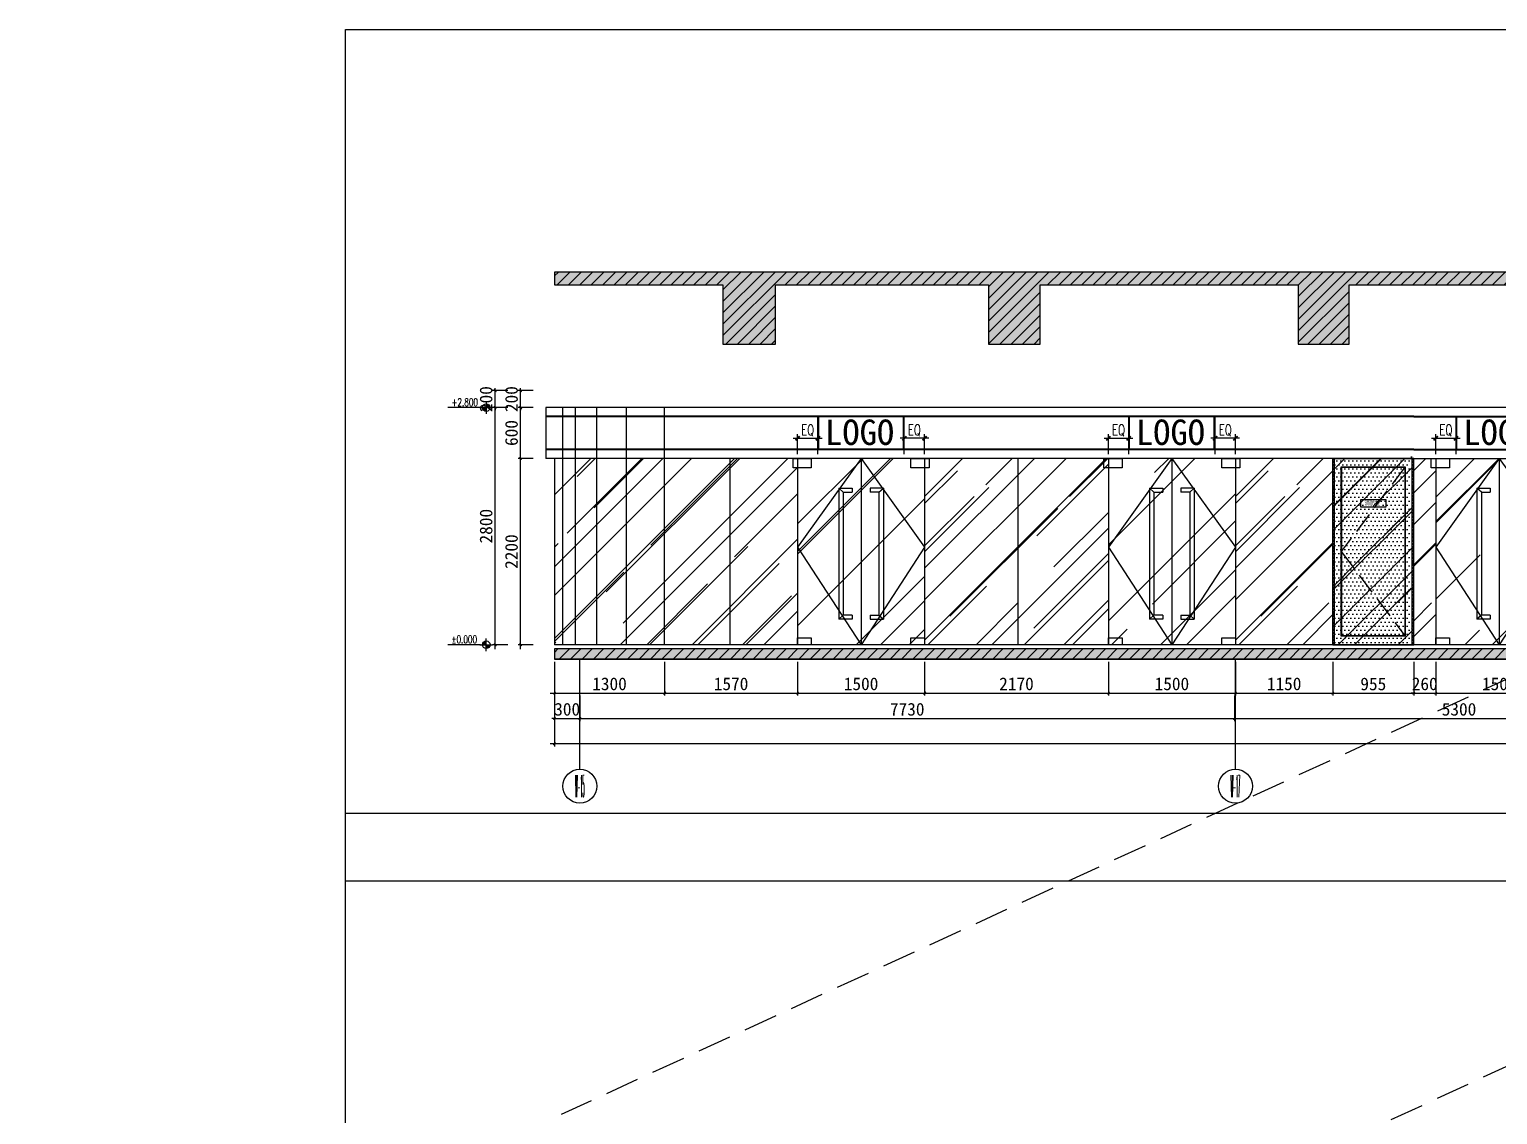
# Model space of a CAD drawing. Header units: millimetres. Extents: x 110215 to 630040, y -488650 to 141897.
# Drawn here: x 188285 to 205620, y 129086 to 141897 of the extents above; entities that cross this region are included whole.
import ezdxf
from ezdxf.enums import TextEntityAlignment as Align
from ezdxf.xclip import XClip

# ---------------------------------------------------------------- set-up
doc = ezdxf.new("R2010")
doc.units = ezdxf.units.MM
doc.header["$LTSCALE"] = 1000
doc.header["$XCLIPFRAME"] = 0
doc.linetypes.add('_DASH', pattern=[0.6, 0.4, -0.2])
doc.linetypes.add('DASH', pattern=[0.35, 0.25, -0.1])
doc.layers.get('Defpoints').update_dxf_attribs({"color": 2})
for name, color, linetype in [('0-118标注', 2, 'Continuous'), ('0-140a立面通高转折线', 2, 'Continuous'), ('0-140b立面看线', 3, 'Continuous'), ('0-140c立面材料填充', 250, 'Continuous'), ('0-140d立面材料分隔', 146, 'Continuous'), ('0-140立面图剖切线', 4, 'Continuous'), ('1', 4, 'Continuous'), ('7', 7, 'Continuous'), ('D-地面', 8, 'Continuous'), ('E立-ELEV1', 6, 'Continuous')]:
    doc.layers.add(name, color=color, linetype=linetype)
doc.styles.add('_TCH_AXIS', font='COMPLEX', dxfattribs={"bigfont": 'GBCBIG'})
doc.styles.add('COMPLEX', font='COMPLEX')
doc.styles.add('DIM_FONT', font='SIMPLEX', dxfattribs={"width": 0.7, "bigfont": 'GBCBIG'})
doc.styles.add('LOGO', font='arial.ttf', dxfattribs={"width": 0.9})
doc.styles.add('TXT', font='txt.shx', dxfattribs={"width": 0.7})
doc.styles.add('繁黑体', font='simhei.ttf')
doc.styles.add('黑体', font='simhei.ttf')
doc.dimstyles.new('50', dxfattribs={"dimscale": 50, "dimtxt": 3, "dimasz": 0.6, "dimexe": 0.6, "dimexo": 0.6, "dimtad": 1, "dimdec": 0, "dimdsep": 46, "dimtxsty": '黑体', "dimblk1": 'ARCHTICK', "dimblk2": 'ARCHTICK', "dimsah": 1, "dimcen": 0, "dimdle": 1, "dimclrd": 251, "dimclre": 251, "dimclrt": 2, "dimadec": 0, "dimazin": 0, "dimtfac": 1, "dimtdec": 0, "dimtix": 1, "dimtmove": 2, "dimatfit": 3, "dimldrblk": 'DOT', "dimfxl": 0, "dimtolj": 1, "dimtzin": 0, "dimarcsym": 0})
doc.dimstyles.new('副本 1-50', dxfattribs={"dimscale": 50, "dimtxt": 2.5, "dimasz": 1, "dimexe": 1, "dimexo": 1, "dimgap": 0.6, "dimtad": 1, "dimdec": 0, "dimrnd": 5, "dimzin": 0, "dimdsep": 46, "dimtxsty": 'TXT', "dimblk": 'ARCHTICK', "dimcen": 4, "dimdle": 1, "dimclrd": 3, "dimclre": 3, "dimclrt": 3, "dimadec": 0, "dimazin": 0, "dimtfac": 1, "dimtdec": 0, "dimtix": 1, "dimtmove": 2, "dimatfit": 3, "dimldrblk": 'ARCHTICK', "dimfxl": 0, "dimtolj": 1, "dimtzin": 0, "dimarcsym": 0})

# ---------------------------------------------------------------- blocks, each defined once
blk = doc.blocks.new('_ArchTick')
at = {"color": 0, "linetype": 'ByBlock', "const_width": 0.4}
blk.add_lwpolyline([(-0.5, -0.5), (0.5, 0.5)], dxfattribs=at)
blk = doc.blocks.new('*D1319')
at = {"color": 251, "lineweight": -2, "transparency": 16777216}
for p, q in [((183204, 97618), (148804, 97618)), ((148854, 97768), (148854, 97588)), ((183154, 97768), (183154, 97588))]:
    blk.add_line(p, q, dxfattribs=at)
at = {"layer": 'Defpoints', "color": 0, "transparency": 16777216}
for p in [(148854, 97918), (183154, 97918), (148854, 97618)]:
    blk.add_point(p, dxfattribs=at)
at = {"color": 251, "lineweight": -2, "transparency": 16777216, "xscale": 30, "yscale": 30, "zscale": 30, "rotation": 180}
blk.add_blockref('_ArchTick', (148854, 97618), dxfattribs=at)
at = {"color": 251, "lineweight": -2, "transparency": 16777216, "xscale": 30, "yscale": 30, "zscale": 30}
blk.add_blockref('_ArchTick', (183154, 97618), dxfattribs=at)
at = {"color": 2, "transparency": 16777216, "insert": (166004, 97725), "char_height": 150, "attachment_point": 5, "style": '黑体'}
blk.add_mtext('\\A1;34300', dxfattribs=at)
blk = doc.blocks.new('_DOT')
at = {"color": 0, "linetype": 'ByBlock'}
blk.add_line((-0.5, 0), (-1, 0), dxfattribs=at)
at = {"color": 0, "linetype": 'ByBlock', "const_width": 0.5}
blk.add_lwpolyline([(-0.25, 0, 1), (0.25, 0, 1)], format="xyb", close=True, dxfattribs=at)
blk = doc.blocks.new('*D130')
at = {"color": 3, "lineweight": -2, "transparency": 16777216}
for p, q in [((2433621, 314332), (2433281, 314332)), ((2433331, 314145), (2433331, 314382)), ((2433571, 314145), (2433571, 314382))]:
    blk.add_line(p, q, dxfattribs=at)
at = {"layer": 'Defpoints', "color": 0, "transparency": 16777216}
for p in [(2433331, 314332), (2433331, 314095), (2433571, 314095)]:
    blk.add_point(p, dxfattribs=at)
at = {"color": 3, "lineweight": -2, "transparency": 16777216, "xscale": 50, "yscale": 50, "zscale": 50, "rotation": 180}
blk.add_blockref('_ArchTick', (2433331, 314332), dxfattribs=at)
at = {"color": 3, "lineweight": -2, "transparency": 16777216, "xscale": 50, "yscale": 50, "zscale": 50}
blk.add_blockref('_ArchTick', (2433571, 314332), dxfattribs=at)
at = {"color": 3, "transparency": 16777216, "insert": (2433451, 314425), "char_height": 125, "attachment_point": 5, "style": 'TXT'}
blk.add_mtext('\\A1;EQ', dxfattribs=at)
blk = doc.blocks.new('*D131')
at = {"color": 3, "lineweight": -2, "transparency": 16777216}
for p, q in [((2432021, 314332), (2432361, 314332)), ((2432071, 314145), (2432071, 314382)), ((2432311, 314145), (2432311, 314382))]:
    blk.add_line(p, q, dxfattribs=at)
at = {"layer": 'Defpoints', "color": 0, "transparency": 16777216}
for p in [(2432311, 314332), (2432071, 314095), (2432311, 314095)]:
    blk.add_point(p, dxfattribs=at)
at = {"color": 3, "lineweight": -2, "transparency": 16777216, "xscale": 50, "yscale": 50, "zscale": 50, "rotation": 180}
blk.add_blockref('_ArchTick', (2432071, 314332), dxfattribs=at)
at = {"color": 3, "lineweight": -2, "transparency": 16777216, "xscale": 50, "yscale": 50, "zscale": 50}
blk.add_blockref('_ArchTick', (2432311, 314332), dxfattribs=at)
at = {"color": 3, "transparency": 16777216, "insert": (2432191, 314425), "char_height": 125, "attachment_point": 5, "style": 'TXT'}
blk.add_mtext('\\A1;EQ', dxfattribs=at)
blk = doc.blocks.new('cfsfsdfs')
h = blk.add_hatch()
h.set_pattern_fill('玻璃', color=8, scale=500, angle=45)
h.set_pattern_definition([(45, (200271.63, 101466.2), (424.26, 1131.37), [7500, -1000, 2500, -500]), (45, (200565.1, 102113.2), (-823.78, 116.67), [1500, -165, 3000, -375]), (45, (200147.9, 101943.5), (1601.597, 2075.36), [4000, -700, 2000, -500])])
h.paths.add_polyline_path([(201279, 101906), (201279, 104106), (200364, 104106), (200364, 101906)])
at = {"layer": 'D-地面'}
h = blk.add_hatch(dxfattribs=at)
h.set_pattern_fill('DOTS', color=8, scale=30, style=0)
h.set_pattern_definition([(0, (200291.63, 101466.21), (23.8125, 47.625), [0, -47.625])])
h.paths.add_polyline_path([(200372, 101906), (201272, 101906), (201272, 104166), (200372, 104166)])
h.paths.add_polyline_path([(200377, 101906), (201267, 101906), (201267, 104166), (200377, 104166)])
h.paths.add_polyline_path([(201279, 101906), (201279, 104106), (200364, 104106), (200364, 101906)])
at = {"layer": 'E立-ELEV1'}
h = blk.add_hatch(dxfattribs=at)
h.set_pattern_fill('ANSI32', color=8, scale=3, style=0)
h.set_pattern_definition([(45, (211197.205, 104063.435), (-20.205576, 20.205576), []), (45, (211210.675, 104063.435), (-20.205576, 20.205576), [])])
h.paths.add_polyline_path([(200344, 101906), (200364, 101906), (200364, 104106), (200344, 104106)])
h = blk.add_hatch(dxfattribs=at)
h.set_pattern_fill('ANSI32', color=8, scale=3, style=0)
h.set_pattern_definition([(45, (212132.205, 104063.435), (-20.205576, 20.205576), []), (45, (212145.675, 104063.435), (-20.205576, 20.205576), [])])
h.paths.add_polyline_path([(201279, 101906), (201299, 101906), (201299, 104106), (201279, 104106)])
at = {"color": 1}
for p, q in [((200344, 101906), (200344, 104106)), ((200344, 101906), (200344, 104106)), ((200344, 104106), (201299, 104106)), ((200364, 101906), (200364, 104106)), ((201279, 101906), (201279, 104106)), ((201299, 101906), (201299, 104106)), ((200344, 101906), (201299, 101906))]:
    blk.add_line(p, q, dxfattribs=at)
at = {"color": 8, "linetype": 'DASH'}
blk.add_lwpolyline([(201194, 104001), (200444, 103006), (201199, 102006)], dxfattribs=at)
at = {"layer": '7', "color": 3}
blk.add_lwpolyline([(200673, 103531), (200673, 103621), (200971, 103621), (200971, 103531)], close=True, dxfattribs=at)
at = {"layer": 'E立-ELEV1', "color": 8}
blk.add_line((200444, 104006), (201199, 104006), dxfattribs=at)
at = {"layer": 'E立-ELEV1', "color": 4}
blk.add_lwpolyline([(201199, 104006), (201199, 102006), (200444, 102006), (200444, 104006)], dxfattribs=at)
at = {"layer": 'E立-ELEV1', "color": 3}
blk.add_lwpolyline([(201194, 104001), (201194, 102011), (200449, 102011), (200449, 104001), (201194, 104001)], close=True, dxfattribs=at)
at = {"layer": '1', "color": 3, "style": 'LOGO', "width": 0.9}
blk.add_text('消防栓', height=48, dxfattribs=at).set_placement((200902, 103554, 274), align=Align.RIGHT)
blk = doc.blocks.new('*D644')
at = {"color": 251, "lineweight": -2, "transparency": 16777216}
for p, q in [((191154, 104840), (191154, 104440)), ((192454, 104840), (192454, 104440)), ((191104, 104470), (192504, 104470))]:
    blk.add_line(p, q, dxfattribs=at)
at = {"layer": 'Defpoints', "color": 0, "transparency": 16777216}
for p in [(191154, 104870), (192454, 104870), (192454, 104470)]:
    blk.add_point(p, dxfattribs=at)
at = {"color": 251, "lineweight": -2, "transparency": 16777216, "xscale": 30, "yscale": 30, "zscale": 30, "rotation": 180}
blk.add_blockref('_ArchTick', (191154, 104470), dxfattribs=at)
at = {"color": 251, "lineweight": -2, "transparency": 16777216, "xscale": 30, "yscale": 30, "zscale": 30}
blk.add_blockref('_ArchTick', (192454, 104470), dxfattribs=at)
at = {"color": 2, "transparency": 16777216, "insert": (191804, 104578), "char_height": 150, "attachment_point": 5, "style": '黑体'}
blk.add_mtext('\\A1;1300', dxfattribs=at)
blk = doc.blocks.new('*D645')
at = {"color": 251, "lineweight": -2, "transparency": 16777216}
for p, q in [((192454, 104840), (192454, 104440)), ((194024, 104840), (194024, 104440)), ((192404, 104470), (194074, 104470))]:
    blk.add_line(p, q, dxfattribs=at)
at = {"layer": 'Defpoints', "color": 0, "transparency": 16777216}
for p in [(192454, 104870), (194024, 104870), (194024, 104470)]:
    blk.add_point(p, dxfattribs=at)
at = {"color": 251, "lineweight": -2, "transparency": 16777216, "xscale": 30, "yscale": 30, "zscale": 30, "rotation": 180}
blk.add_blockref('_ArchTick', (192454, 104470), dxfattribs=at)
at = {"color": 251, "lineweight": -2, "transparency": 16777216, "xscale": 30, "yscale": 30, "zscale": 30}
blk.add_blockref('_ArchTick', (194024, 104470), dxfattribs=at)
at = {"color": 2, "transparency": 16777216, "insert": (193239, 104578), "char_height": 150, "attachment_point": 5, "style": '黑体'}
blk.add_mtext('\\A1;1570', dxfattribs=at)
blk = doc.blocks.new('*D646')
at = {"color": 251, "lineweight": -2, "transparency": 16777216}
for p, q in [((194024, 104840), (194024, 104440)), ((195524, 104840), (195524, 104440)), ((193974, 104470), (195574, 104470))]:
    blk.add_line(p, q, dxfattribs=at)
at = {"layer": 'Defpoints', "color": 0, "transparency": 16777216}
for p in [(194024, 104870), (195524, 104870), (195524, 104470)]:
    blk.add_point(p, dxfattribs=at)
at = {"color": 251, "lineweight": -2, "transparency": 16777216, "xscale": 30, "yscale": 30, "zscale": 30, "rotation": 180}
blk.add_blockref('_ArchTick', (194024, 104470), dxfattribs=at)
at = {"color": 251, "lineweight": -2, "transparency": 16777216, "xscale": 30, "yscale": 30, "zscale": 30}
blk.add_blockref('_ArchTick', (195524, 104470), dxfattribs=at)
at = {"color": 2, "transparency": 16777216, "insert": (194774, 104578), "char_height": 150, "attachment_point": 5, "style": '黑体'}
blk.add_mtext('\\A1;1500', dxfattribs=at)
blk = doc.blocks.new('*D647')
at = {"color": 251, "lineweight": -2, "transparency": 16777216}
for p, q in [((195524, 104840), (195524, 104440)), ((197694, 104840), (197694, 104440)), ((195474, 104470), (197744, 104470))]:
    blk.add_line(p, q, dxfattribs=at)
at = {"layer": 'Defpoints', "color": 0, "transparency": 16777216}
for p in [(195524, 104870), (197694, 104870), (197694, 104470)]:
    blk.add_point(p, dxfattribs=at)
at = {"color": 251, "lineweight": -2, "transparency": 16777216, "xscale": 30, "yscale": 30, "zscale": 30, "rotation": 180}
blk.add_blockref('_ArchTick', (195524, 104470), dxfattribs=at)
at = {"color": 251, "lineweight": -2, "transparency": 16777216, "xscale": 30, "yscale": 30, "zscale": 30}
blk.add_blockref('_ArchTick', (197694, 104470), dxfattribs=at)
at = {"color": 2, "transparency": 16777216, "insert": (196609, 104578), "char_height": 150, "attachment_point": 5, "style": '黑体'}
blk.add_mtext('\\A1;2170', dxfattribs=at)
blk = doc.blocks.new('*D648')
at = {"color": 251, "lineweight": -2, "transparency": 16777216}
for p, q in [((197694, 104840), (197694, 104440)), ((199194, 104840), (199194, 104440)), ((197644, 104470), (199244, 104470))]:
    blk.add_line(p, q, dxfattribs=at)
at = {"layer": 'Defpoints', "color": 0, "transparency": 16777216}
for p in [(197694, 104870), (199194, 104870), (199194, 104470)]:
    blk.add_point(p, dxfattribs=at)
at = {"color": 251, "lineweight": -2, "transparency": 16777216, "xscale": 30, "yscale": 30, "zscale": 30, "rotation": 180}
blk.add_blockref('_ArchTick', (197694, 104470), dxfattribs=at)
at = {"color": 251, "lineweight": -2, "transparency": 16777216, "xscale": 30, "yscale": 30, "zscale": 30}
blk.add_blockref('_ArchTick', (199194, 104470), dxfattribs=at)
at = {"color": 2, "transparency": 16777216, "insert": (198444, 104578), "char_height": 150, "attachment_point": 5, "style": '黑体'}
blk.add_mtext('\\A1;1500', dxfattribs=at)
blk = doc.blocks.new('*D649')
at = {"color": 251, "lineweight": -2, "transparency": 16777216}
for p, q in [((199194, 104840), (199194, 104440)), ((200344, 104840), (200344, 104440)), ((199144, 104470), (200394, 104470))]:
    blk.add_line(p, q, dxfattribs=at)
at = {"layer": 'Defpoints', "color": 0, "transparency": 16777216}
for p in [(199194, 104870), (200344, 104870), (200344, 104470)]:
    blk.add_point(p, dxfattribs=at)
at = {"color": 251, "lineweight": -2, "transparency": 16777216, "xscale": 30, "yscale": 30, "zscale": 30, "rotation": 180}
blk.add_blockref('_ArchTick', (199194, 104470), dxfattribs=at)
at = {"color": 251, "lineweight": -2, "transparency": 16777216, "xscale": 30, "yscale": 30, "zscale": 30}
blk.add_blockref('_ArchTick', (200344, 104470), dxfattribs=at)
at = {"color": 2, "transparency": 16777216, "insert": (199769, 104578), "char_height": 150, "attachment_point": 5, "style": '黑体'}
blk.add_mtext('\\A1;1150', dxfattribs=at)
blk = doc.blocks.new('*D650')
at = {"color": 251, "lineweight": -2, "transparency": 16777216}
for p, q in [((201559, 104840), (201559, 104440)), ((203059, 104840), (203059, 104440)), ((201509, 104470), (203109, 104470))]:
    blk.add_line(p, q, dxfattribs=at)
at = {"layer": 'Defpoints', "color": 0, "transparency": 16777216}
for p in [(201559, 104870), (203059, 104870), (203059, 104470)]:
    blk.add_point(p, dxfattribs=at)
at = {"color": 251, "lineweight": -2, "transparency": 16777216, "xscale": 30, "yscale": 30, "zscale": 30, "rotation": 180}
blk.add_blockref('_ArchTick', (201559, 104470), dxfattribs=at)
at = {"color": 251, "lineweight": -2, "transparency": 16777216, "xscale": 30, "yscale": 30, "zscale": 30}
blk.add_blockref('_ArchTick', (203059, 104470), dxfattribs=at)
at = {"color": 2, "transparency": 16777216, "insert": (202309, 104578), "char_height": 150, "attachment_point": 5, "style": '黑体'}
blk.add_mtext('\\A1;1500', dxfattribs=at)
blk = doc.blocks.new('*D651')
at = {"color": 251, "lineweight": -2, "transparency": 16777216}
for p, q in [((200344, 104840), (200344, 104440)), ((201299, 104840), (201299, 104440)), ((200294, 104470), (201349, 104470))]:
    blk.add_line(p, q, dxfattribs=at)
at = {"layer": 'Defpoints', "color": 0, "transparency": 16777216}
for p in [(200344, 104870), (201299, 104870), (201299, 104470)]:
    blk.add_point(p, dxfattribs=at)
at = {"color": 251, "lineweight": -2, "transparency": 16777216, "xscale": 30, "yscale": 30, "zscale": 30, "rotation": 180}
blk.add_blockref('_ArchTick', (200344, 104470), dxfattribs=at)
at = {"color": 251, "lineweight": -2, "transparency": 16777216, "xscale": 30, "yscale": 30, "zscale": 30}
blk.add_blockref('_ArchTick', (201299, 104470), dxfattribs=at)
at = {"color": 2, "transparency": 16777216, "insert": (200822, 104577), "char_height": 150, "attachment_point": 5, "style": '黑体'}
blk.add_mtext('\\A1;955', dxfattribs=at)
blk = doc.blocks.new('*D652')
at = {"color": 251, "lineweight": -2, "transparency": 16777216}
for p, q in [((201299, 104840), (201299, 104440)), ((201559, 104840), (201559, 104440)), ((201299, 104470), (201269, 104470)), ((201299, 104470), (201559, 104470)), ((201559, 104470), (201589, 104470))]:
    blk.add_line(p, q, dxfattribs=at)
at = {"layer": 'Defpoints', "color": 0, "transparency": 16777216}
for p in [(201299, 104870), (201559, 104870), (201559, 104470)]:
    blk.add_point(p, dxfattribs=at)
at = {"color": 251, "lineweight": -2, "transparency": 16777216, "xscale": 30, "yscale": 30, "zscale": 30}
blk.add_blockref('_ArchTick', (201299, 104470), dxfattribs=at)
at = {"color": 251, "lineweight": -2, "transparency": 16777216, "xscale": 30, "yscale": 30, "zscale": 30, "rotation": 180}
blk.add_blockref('_ArchTick', (201559, 104470), dxfattribs=at)
at = {"color": 2, "transparency": 16777216, "insert": (201429, 104578), "char_height": 150, "attachment_point": 5, "style": '黑体'}
blk.add_mtext('\\A1;260', dxfattribs=at)
blk = doc.blocks.new('*D671')
at = {"color": 251, "lineweight": -2, "transparency": 16777216}
for p, q in [((191154, 104440), (191154, 104140)), ((191454, 104440), (191454, 104140)), ((191154, 104170), (191124, 104170)), ((191154, 104170), (191454, 104170)), ((191454, 104170), (191484, 104170))]:
    blk.add_line(p, q, dxfattribs=at)
at = {"layer": 'Defpoints', "color": 0, "transparency": 16777216}
for p in [(191154, 104470), (191454, 104470), (191454, 104170)]:
    blk.add_point(p, dxfattribs=at)
at = {"color": 251, "lineweight": -2, "transparency": 16777216, "xscale": 30, "yscale": 30, "zscale": 30}
blk.add_blockref('_ArchTick', (191154, 104170), dxfattribs=at)
at = {"color": 251, "lineweight": -2, "transparency": 16777216, "xscale": 30, "yscale": 30, "zscale": 30, "rotation": 180}
blk.add_blockref('_ArchTick', (191454, 104170), dxfattribs=at)
at = {"color": 2, "transparency": 16777216, "insert": (191304, 104278), "char_height": 150, "attachment_point": 5, "style": '黑体'}
blk.add_mtext('\\A1;300', dxfattribs=at)
blk = doc.blocks.new('*D672')
at = {"color": 251, "lineweight": -2, "transparency": 16777216}
for p, q in [((191454, 104440), (191454, 104140)), ((199184, 104440), (199184, 104140)), ((191404, 104170), (199234, 104170))]:
    blk.add_line(p, q, dxfattribs=at)
at = {"layer": 'Defpoints', "color": 0, "transparency": 16777216}
for p in [(191454, 104470), (199184, 104470), (199184, 104170)]:
    blk.add_point(p, dxfattribs=at)
at = {"color": 251, "lineweight": -2, "transparency": 16777216, "xscale": 30, "yscale": 30, "zscale": 30, "rotation": 180}
blk.add_blockref('_ArchTick', (191454, 104170), dxfattribs=at)
at = {"color": 251, "lineweight": -2, "transparency": 16777216, "xscale": 30, "yscale": 30, "zscale": 30}
blk.add_blockref('_ArchTick', (199184, 104170), dxfattribs=at)
at = {"color": 2, "transparency": 16777216, "insert": (195319, 104278), "char_height": 150, "attachment_point": 5, "style": '黑体'}
blk.add_mtext('\\A1;7730', dxfattribs=at)
blk = doc.blocks.new('*D673')
at = {"color": 251, "lineweight": -2, "transparency": 16777216}
for p, q in [((199184, 104440), (199184, 104140)), ((204484, 104440), (204484, 104140)), ((199134, 104170), (204534, 104170))]:
    blk.add_line(p, q, dxfattribs=at)
at = {"layer": 'Defpoints', "color": 0, "transparency": 16777216}
for p in [(199184, 104470), (204484, 104470), (204484, 104170)]:
    blk.add_point(p, dxfattribs=at)
at = {"color": 251, "lineweight": -2, "transparency": 16777216, "xscale": 30, "yscale": 30, "zscale": 30, "rotation": 180}
blk.add_blockref('_ArchTick', (199184, 104170), dxfattribs=at)
at = {"color": 251, "lineweight": -2, "transparency": 16777216, "xscale": 30, "yscale": 30, "zscale": 30}
blk.add_blockref('_ArchTick', (204484, 104170), dxfattribs=at)
at = {"color": 2, "transparency": 16777216, "insert": (201834, 104278), "char_height": 150, "attachment_point": 5, "style": '黑体'}
blk.add_mtext('\\A1;5300', dxfattribs=at)
blk = doc.blocks.new('*D684')
at = {"color": 251, "lineweight": -2, "transparency": 16777216}
for p, q in [((191154, 104140), (191154, 103840)), ((233449, 104140), (233449, 103840)), ((233499, 103870), (191104, 103870))]:
    blk.add_line(p, q, dxfattribs=at)
at = {"layer": 'Defpoints', "color": 0, "transparency": 16777216}
for p in [(191154, 104170), (233449, 104170), (191154, 103870)]:
    blk.add_point(p, dxfattribs=at)
at = {"color": 251, "lineweight": -2, "transparency": 16777216, "xscale": 30, "yscale": 30, "zscale": 30, "rotation": 180}
blk.add_blockref('_ArchTick', (191154, 103870), dxfattribs=at)
at = {"color": 251, "lineweight": -2, "transparency": 16777216, "xscale": 30, "yscale": 30, "zscale": 30}
blk.add_blockref('_ArchTick', (233449, 103870), dxfattribs=at)
at = {"color": 2, "transparency": 16777216, "insert": (212302, 103977), "char_height": 150, "attachment_point": 5, "style": '黑体'}
blk.add_mtext('\\A1;42295', dxfattribs=at)
blk = doc.blocks.new('*D685')
at = {"color": 251, "lineweight": -2, "transparency": 16777216}
for p, q in [((190904, 107240), (190724, 107240)), ((190754, 104990), (190754, 107290)), ((190904, 105040), (190724, 105040))]:
    blk.add_line(p, q, dxfattribs=at)
at = {"layer": 'Defpoints', "color": 0, "transparency": 16777216}
for p in [(190754, 107240), (191154, 107240), (191154, 105040)]:
    blk.add_point(p, dxfattribs=at)
at = {"color": 251, "lineweight": -2, "transparency": 16777216, "xscale": 30, "yscale": 30, "zscale": 30}
for p, rotation in [((190754, 107240), 90), ((190754, 105040), 270)]:
    blk.add_blockref('_ArchTick', p, dxfattribs=dict(at, rotation=rotation))
at = {"color": 2, "transparency": 16777216, "insert": (190647, 106140), "char_height": 150, "attachment_point": 5, "rotation": 90, "style": '黑体'}
blk.add_mtext('\\A1;2200', dxfattribs=at)
blk = doc.blocks.new('*D686')
at = {"color": 251, "lineweight": -2, "transparency": 16777216}
for p, q in [((190904, 107840), (190724, 107840)), ((190754, 107190), (190754, 107890)), ((190904, 107240), (190724, 107240))]:
    blk.add_line(p, q, dxfattribs=at)
at = {"layer": 'Defpoints', "color": 0, "transparency": 16777216}
for p in [(190754, 107840), (191154, 107840), (191154, 107240)]:
    blk.add_point(p, dxfattribs=at)
at = {"color": 251, "lineweight": -2, "transparency": 16777216, "xscale": 30, "yscale": 30, "zscale": 30}
for p, rotation in [((190754, 107840), 90), ((190754, 107240), 270)]:
    blk.add_blockref('_ArchTick', p, dxfattribs=dict(at, rotation=rotation))
at = {"color": 2, "transparency": 16777216, "insert": (190647, 107540), "char_height": 150, "attachment_point": 5, "rotation": 90, "style": '黑体'}
blk.add_mtext('\\A1;600', dxfattribs=at)
blk = doc.blocks.new('*D687')
at = {"color": 251, "lineweight": -2, "transparency": 16777216}
for p, q in [((190904, 108040), (190724, 108040)), ((190754, 108040), (190754, 108070)), ((190754, 107840), (190754, 108040)), ((190904, 107840), (190724, 107840)), ((190754, 107840), (190754, 107810))]:
    blk.add_line(p, q, dxfattribs=at)
at = {"layer": 'Defpoints', "color": 0, "transparency": 16777216}
for p in [(190754, 108040), (191154, 108040), (191154, 107840)]:
    blk.add_point(p, dxfattribs=at)
at = {"color": 251, "lineweight": -2, "transparency": 16777216, "xscale": 30, "yscale": 30, "zscale": 30}
for p, rotation in [((190754, 108040), 270), ((190754, 107840), 90)]:
    blk.add_blockref('_ArchTick', p, dxfattribs=dict(at, rotation=rotation))
at = {"color": 2, "transparency": 16777216, "insert": (190647, 107940), "char_height": 150, "attachment_point": 5, "rotation": 90, "style": '黑体'}
blk.add_mtext('\\A1;200', dxfattribs=at)
blk = doc.blocks.new('*D688')
at = {"color": 251, "lineweight": -2, "transparency": 16777216}
for p, q in [((190604, 107840), (190424, 107840)), ((190454, 104990), (190454, 107890)), ((190604, 105040), (190424, 105040))]:
    blk.add_line(p, q, dxfattribs=at)
at = {"layer": 'Defpoints', "color": 0, "transparency": 16777216}
for p in [(190454, 107840), (190754, 107840), (190754, 105040)]:
    blk.add_point(p, dxfattribs=at)
at = {"color": 251, "lineweight": -2, "transparency": 16777216, "xscale": 30, "yscale": 30, "zscale": 30}
for p, rotation in [((190454, 107840), 90), ((190454, 105040), 270)]:
    blk.add_blockref('_ArchTick', p, dxfattribs=dict(at, rotation=rotation))
at = {"color": 2, "transparency": 16777216, "insert": (190347, 106440), "char_height": 150, "attachment_point": 5, "rotation": 90, "style": '黑体'}
blk.add_mtext('\\A1;2800', dxfattribs=at)
blk = doc.blocks.new('*D689')
at = {"color": 251, "lineweight": -2, "transparency": 16777216}
for p, q in [((190604, 108040), (190424, 108040)), ((190454, 108040), (190454, 108070)), ((190454, 107840), (190454, 108040)), ((190604, 107840), (190424, 107840)), ((190454, 107840), (190454, 107810))]:
    blk.add_line(p, q, dxfattribs=at)
at = {"layer": 'Defpoints', "color": 0, "transparency": 16777216}
for p in [(190454, 108040), (190754, 108040), (190754, 107840)]:
    blk.add_point(p, dxfattribs=at)
at = {"color": 251, "lineweight": -2, "transparency": 16777216, "xscale": 30, "yscale": 30, "zscale": 30}
for p, rotation in [((190454, 108040), 270), ((190454, 107840), 90)]:
    blk.add_blockref('_ArchTick', p, dxfattribs=dict(at, rotation=rotation))
at = {"color": 2, "transparency": 16777216, "insert": (190347, 107940), "char_height": 150, "attachment_point": 5, "rotation": 90, "style": '黑体'}
blk.add_mtext('\\A1;200', dxfattribs=at)
blk = doc.blocks.new('_AXISO')
blk.add_circle((0, 0), 0.5)
at = {"style": 'COMPLEX', "width": 1.041667}
blk.add_attdef('A', text='', height=0.56, dxfattribs=at).set_placement((-0.25, -0.28), (0.25, -0.28), align=Align.FIT)
blk = doc.blocks.new('*U702')
at = {"extrusion": (0, 0, -1)}
for points in [[(0, 0), (1.5, 0, 0.414214), (0, 1.5)], [(0, 0), (-1.5, 0, 0.414214), (0, -1.5)]]:
    blk.add_hatch(color=256, dxfattribs=at).paths.add_polyline_path(points)
for p, q in [((-2.25, 0), (-15.09, 0)), ((-2.52, 0), (2.52, 0)), ((0, -2.52), (0, 2.52))]:
    blk.add_line(p, q)
blk.add_circle((0, 0), 1.5)
at = {"style": 'DIM_FONT', "width": 0.7, "flags": 8}
blk.add_attdef('%%P0.000', (-13.68, -0.59), '', height=3, dxfattribs=at)
blk = doc.blocks.new('*U703')
at = {"extrusion": (0, 0, -1)}
for points in [[(0, 0), (1.5, 0, -0.414214), (0, -1.5)], [(0, 0), (-1.5, 0, -0.414214), (0, 1.5)]]:
    blk.add_hatch(color=256, dxfattribs=at).paths.add_polyline_path(points)
for p, q in [((-2.25, 0), (-15.09, 0)), ((-2.52, 0), (2.52, 0)), ((0, 2.52), (0, -2.52))]:
    blk.add_line(p, q)
blk.add_circle((0, 0), 1.5)
at = {"style": 'DIM_FONT', "width": 0.7, "flags": 8}
blk.add_attdef('%%P0.000', (-13.68, 0.59), '', height=3, dxfattribs=at)
blk = doc.blocks.new('XDSADAS')
h = blk.add_hatch()
h.set_pattern_fill('ANSI31', color=250, scale=10)
h.paths.add_polyline_path([(158687.9, 103067.5), (168316.5, 103067.5), (168316.5, 102487.5), (168775.1, 102487.5), (168775.1, 103037.5), (169290.7, 103037.5), (169290.7, 102337.5), (169892.4, 102337.5), (169892.4, 103037.5), (173353.9, 103037.5), (173353.9, 102337.5), (173953.9, 102337.5), (173953.9, 103037.5), (177804, 103037.5), (177804, 102337.5), (178404, 102337.5), (178404, 103037.5), (181055.6, 103037.5), (181055.6, 102337.5), (181655.6, 102337.5), (181655.6, 103037.5), (182755.3, 103037.5), (182755.3, 102337.5), (183255.3, 102337.5), (183255.3, 103187.5), (148654.3, 103187.5), (148654.3, 103067.5), (152855.8, 103067.5), (152855.8, 102787.5), (153255.8, 102787.5), (153255.8, 103067.5), (158225.4, 103067.5), (158225.4, 102487.5), (158687.9, 102487.5)])
h = blk.add_hatch()
h.set_pattern_fill('ANSI31', color=250, scale=10)
h.paths.add_polyline_path([(183154.3, 98617.5), (183154.3, 98737.5), (148654.3, 98737.5), (148654.3, 98617.5)])
at = {"layer": '0-140c立面材料填充'}
h = blk.add_hatch(dxfattribs=at)
h.set_pattern_fill('AR-CONC', color=256)
h.paths.add_polyline_path([(158687.9, 103067.5), (168316.5, 103067.5), (168316.5, 102487.5), (168775.1, 102487.5), (168775.1, 103037.5), (169290.7, 103037.5), (169290.7, 102337.5), (169892.4, 102337.5), (169892.4, 103037.5), (173353.9, 103037.5), (173353.9, 102337.5), (173953.9, 102337.5), (173953.9, 103037.5), (177804, 103037.5), (177804, 102337.5), (178404, 102337.5), (178404, 103037.5), (181055.6, 103037.5), (181055.6, 102337.5), (181655.6, 102337.5), (181655.6, 103037.5), (182755.3, 103037.5), (182755.3, 102337.5), (183255.3, 102337.5), (183255.3, 103187.5), (148654.3, 103187.5), (148654.3, 103067.5), (152855.8, 103067.5), (152855.8, 102787.5), (153255.8, 102787.5), (153255.8, 103067.5), (158225.4, 103067.5), (158225.4, 102487.5), (158687.9, 102487.5)])
h = blk.add_hatch(dxfattribs=at)
h.set_pattern_fill('AR-CONC', color=256)
h.paths.add_polyline_path([(183154.3, 98617.5), (183154.3, 98737.5), (148654.3, 98737.5), (148654.3, 98617.5)])
for p, q in [((183255.3, 103187.5), (148654.3, 103187.5)), ((183154.3, 98737.5), (148654.3, 98737.5)), ((183154.3, 98617.5), (148654.3, 98617.5))]:
    blk.add_line(p, q)
at = {"layer": '0-140b立面看线'}
for p, q in [((149654.3, 101667.5), (183254.3, 101667.5)), ((149654.3, 101587.5), (183254.3, 101587.5))]:
    blk.add_line(p, q, dxfattribs=at)
at = {"layer": '0-140立面图剖切线'}
for p, q in [((183254.3, 101587.5), (148654.3, 101587.5)), ((183154.3, 98787.5), (148654.3, 98787.5))]:
    blk.add_line(p, q, dxfattribs=at)
blk.add_lwpolyline([(183254.3, 101787.5), (149654.3, 101787.5), (149554.3, 101787.5), (149554.3, 101617.5), (149614.3, 101617.5), (149614.3, 101667.5), (149654.3, 101667.5), (149654.3, 101587.5), (149534.3, 101587.5), (149534.3, 101597.5), (149524.3, 101597.5), (149524.3, 101587.5), (148854.3, 101587.5)], dxfattribs=at)
dim = blk.add_linear_dim(base=(148854.3, 97617.5), p1=(183154.3, 97917.5), p2=(148854.3, 97917.5), dimstyle='50')
dim.commit()
dim.dimension.update_dxf_attribs({"geometry": '*D1319', "text_midpoint": (166004.3, 97724.6)})
blk = doc.blocks.new('kjlkj')
at = {"layer": '0-140c立面材料填充'}
h = blk.add_hatch(dxfattribs=at)
h.set_pattern_fill('AR-RROOF', color=256, scale=50, angle=45, style=0)
h.set_pattern_definition([(45, (2419215.6, 311894.9), (1077.63, 2873.68), [19050, -2540, 6350, -1270]), (45, (2419961, 313538.3), (-2092.4, 296.35), [3810, -419.1, 7620, -952.5]), (45, (2418901.25, 313107.2), (4068.056, 5271.41), [10160, -1778, 5080, -1270])])
h.paths.add_polyline_path([(2433571.1, 314094.9), (2432071.1, 314094.9), (2432071.1, 311894.9), (2433571.1, 311894.9)])
at = {"color": 8}
for p, q in [((2432311.1, 314194.9), (2432311.1, 314594.9)), ((2432321.1, 314194.9), (2432321.1, 314594.9)), ((2433321.1, 314194.9), (2433321.1, 314594.9)), ((2433331.1, 314194.9), (2433331.1, 314594.9))]:
    blk.add_line(p, q, dxfattribs=at)
for points in [[(2432821.1, 314094.9), (2432071.1, 313044.9), (2432821.1, 311894.9)], [(2432821.1, 314094.9), (2433571.1, 313044.9), (2432821.1, 311894.9)]]:
    blk.add_lwpolyline(points, dxfattribs=at)
at = {"layer": '0-140d立面材料分隔'}
for p, q in [((2432071.1, 314094.9), (2432071.1, 311894.9)), ((2432821.1, 314094.9), (2432821.1, 311894.9)), ((2433571.1, 314094.9), (2433571.1, 311894.9))]:
    blk.add_line(p, q, dxfattribs=at)
at = {"layer": '0-140d立面材料分隔', "color": 1}
for p, q in [((2432609.7, 313694.9, -219.5), (2432556.9, 313744.9, -219.5)), ((2432556.9, 313744.9, -219.5), (2432556.9, 312194.9)), ((2432556.9, 313744.9, -219.5), (2432715.4, 313744.9, -219.5)), ((2432609.7, 313694.9, -219.5), (2432609.7, 312244.9)), ((2432609.7, 313694.9, -219.5), (2432715.4, 313694.9, -219.5)), ((2432715.4, 313744.9, -219.5), (2432715.4, 313694.9, -219.5)), ((2432926.8, 313744.9, -219.5), (2432926.8, 313694.9, -219.5)), ((2433085.4, 313744.9, -219.5), (2432926.8, 313744.9, -219.5)), ((2433032.5, 313694.9, -219.5), (2432926.8, 313694.9, -219.5)), ((2433032.5, 313694.9, -219.5), (2433085.4, 313744.9, -219.5)), ((2433032.5, 313694.9, -219.5), (2433032.5, 312244.9)), ((2433085.4, 313744.9, -219.5), (2433085.4, 312194.9)), ((2432609.7, 312244.9), (2432556.9, 312194.9)), ((2432715.4, 312244.9), (2432609.7, 312244.9)), ((2432715.4, 312244.9), (2432715.4, 312194.9)), ((2432926.8, 312244.9), (2433032.5, 312244.9)), ((2432926.8, 312244.9), (2432926.8, 312194.9)), ((2433032.5, 312244.9), (2433085.4, 312194.9)), ((2432715.4, 312194.9), (2432556.9, 312194.9)), ((2432926.8, 312194.9), (2433085.4, 312194.9))]:
    blk.add_line(p, q, dxfattribs=at)
for points in [[(2432018.3, 314094.9), (2432233.1, 314094.9), (2432233.1, 313984.9), (2432018.3, 313984.9)], [(2433409.2, 314094.9), (2433624, 314094.9), (2433624, 313984.9), (2433409.2, 313984.9)], [(2432071.1, 311978.2), (2432233.1, 311978.2), (2432233.1, 311894.9), (2432071.1, 311894.9)], [(2433409.2, 311978.2), (2433571.1, 311978.2), (2433571.1, 311894.9), (2433409.2, 311894.9)]]:
    blk.add_lwpolyline(points, close=True, dxfattribs=at)
at = {"color": 1, "style": '繁黑体'}
blk.add_text('LOGO', height=300, dxfattribs=at).set_placement((2432396, 314253.3, -219.5))
at = {"color": 8}
dim = blk.add_linear_dim(base=(2432311.1, 314332.1), p1=(2432071.1, 314094.9), p2=(2432311.1, 314094.9), text='EQ', dimstyle='副本 1-50', dxfattribs=at)
dim.commit()
dim.dimension.update_dxf_attribs({"geometry": '*D131', "text_midpoint": (2432191.1, 314424.6)})
dim = blk.add_linear_dim(base=(2433331.1, 314332.1), p1=(2433571.1, 314094.9), p2=(2433331.1, 314094.9), angle=180, text='EQ', dimstyle='副本 1-50', dxfattribs=at)
dim.commit()
dim.dimension.update_dxf_attribs({"geometry": '*D130', "text_midpoint": (2433451.1, 314424.6)})
blk = doc.blocks.new('DFSSDFSFS')
h = blk.add_hatch()
h.set_pattern_fill('ANSI31', color=250, scale=30)
h.paths.add_polyline_path([(204983.9, 108590.5), (204983.9, 109290.5), (208485.4, 109290.5), (208485.4, 108590.5), (209085.8, 108590.5), (209085.8, 109290.5), (210938.6, 109290.5), (210938.6, 108590.5), (211541.4, 108590.5), (211541.4, 109290.5), (214435.6, 109290.5), (214435.6, 108590.5), (215035.6, 108590.5), (215035.6, 109290.5), (217835.3, 109290.5), (217835.3, 108590.5), (218335.3, 108590.5), (218335.3, 109290.5), (220685.2, 109290.5), (220685.2, 108590.5), (221285.2, 108590.5), (221285.2, 109290.5), (224209, 109290.5), (224209, 108590.5), (224610.9, 108590.5), (224610.9, 109290.5), (224670.5, 109290.5), (224670.5, 108590.5), (225270.5, 108590.5), (225270.5, 109290.5), (227405.9, 109290.5), (227405.9, 108590.5), (227905.9, 108590.5), (227905.9, 109290.5), (230205.9, 109290.5), (230205.9, 108590.5), (230705.9, 108590.5), (230705.9, 109290.5), (232848.6, 109290.5), (232848.6, 108590.5), (233449.1, 108590.5), (233449.1, 109440.5), (191154.1, 109440.5), (191154.1, 109290.5), (193143.1, 109290.5), (193143.1, 108590.5), (193764.9, 108590.5), (193764.9, 109290.5), (196277.3, 109290.5), (196277.3, 108590.5), (196888.2, 108590.5), (196888.2, 109290.5), (199935.7, 109290.5), (199935.7, 108590.5), (200535.7, 108590.5), (200535.7, 109290.5), (204383.9, 109290.5), (204383.9, 108590.5)])
h = blk.add_hatch()
h.set_pattern_fill('ANSI31', color=250, scale=30)
h.paths.add_polyline_path([(233449.1, 104870.5), (233449.1, 104990.5), (191154.1, 104990.5), (191154.1, 104870.5)])
at = {"layer": '0-140c立面材料填充'}
h = blk.add_hatch(dxfattribs=at)
h.set_pattern_fill('AR-CONC', color=256)
h.paths.add_polyline_path([(224670.5, 108590.5), (225270.5, 108590.5), (225270.5, 109290.5), (227405.9, 109290.5), (227405.9, 108590.5), (227905.9, 108590.5), (227905.9, 109290.5), (230205.9, 109290.5), (230205.9, 108590.5), (230705.9, 108590.5), (230705.9, 109290.5), (232848.6, 109290.5), (232848.6, 108590.5), (233449.1, 108590.5), (233449.1, 109440.5), (191154.1, 109440.5), (191154.1, 109290.5), (193143.1, 109290.5), (193143.1, 108590.5), (193764.9, 108590.5), (193764.9, 109290.5), (196277.3, 109290.5), (196277.3, 108590.5), (196888.2, 108590.5), (196888.2, 109290.5), (199935.7, 109290.5), (199935.7, 108590.5), (200535.7, 108590.5), (200535.7, 109290.5), (204383.9, 109290.5), (204383.9, 108590.5), (204983.9, 108590.5), (204983.9, 109290.5), (208485.4, 109290.5), (208485.4, 108590.5), (209085.8, 108590.5), (209085.8, 109290.5), (210938.6, 109290.5), (210938.6, 108590.5), (211541.4, 108590.5), (211541.4, 109290.5), (214435.6, 109290.5), (214435.6, 108590.5), (215035.6, 108590.5), (215035.6, 109290.5), (217835.3, 109290.5), (217835.3, 108590.5), (218335.3, 108590.5), (218335.3, 109290.5), (220685.2, 109290.5), (220685.2, 108590.5), (221285.2, 108590.5), (221285.2, 109290.5), (224209, 109290.5), (224209, 108590.5), (224610.9, 108590.5), (224610.9, 109290.5), (224670.5, 109290.5)])
h = blk.add_hatch(dxfattribs=at)
h.set_pattern_fill('AR-RROOF', color=256, scale=600, angle=45)
h.set_pattern_definition([(45, (209024.1, 191670.96), (509.117, 1357.645), [9000, -1200, 3000, -600]), (45, (209376.25, 192447.4), (-988.535, 140.007), [1800, -198, 3600, -450]), (45, (208875.6, 192243.7), (1921.9162, 2490.43), [4800, -840, 2400, -600])])
h.paths.add_polyline_path([(191154.1, 105040.5), (191154.1, 107240.5), (193971.3, 107240.5), (193971.3, 107130.5), (194024.1, 107130.5), (194024.1, 105123.8), (194024.1, 105040.5)])
h = blk.add_hatch(dxfattribs=at)
h.set_pattern_fill('AR-RROOF', color=256, scale=600, angle=45)
h.set_pattern_definition([(45, (206624.1, 191670.96), (509.117, 1357.645), [9000, -1200, 3000, -600]), (45, (206976.25, 192447.4), (-988.535, 140.007), [1800, -198, 3600, -450]), (45, (206475.6, 192243.7), (1921.9162, 2490.43), [4800, -840, 2400, -600])])
h.paths.add_polyline_path([(197694.1, 105040.5), (197694.1, 107240.5), (195577, 107240.5), (195577, 107130.5), (195524.1, 107130.5), (195524.1, 105040.5), (196023.7, 105040.5)])
h = blk.add_hatch(dxfattribs=at)
h.set_pattern_fill('AR-RROOF', color=256, scale=600, angle=45)
h.set_pattern_definition([(45, (210294.1, 191670.96), (509.117, 1357.645), [9000, -1200, 3000, -600]), (45, (210646.25, 192447.4), (-988.535, 140.007), [1800, -198, 3600, -450]), (45, (210145.6, 192243.7), (1921.9162, 2490.43), [4800, -840, 2400, -600])])
h.paths.add_polyline_path([(200344.1, 105040.5), (200344.1, 107240.5), (199247, 107240.5), (199247, 107130.5), (199194.1, 107130.5), (199194.1, 105040.5), (199693.7, 105040.5)])
h = blk.add_hatch(dxfattribs=at)
h.set_pattern_fill('AR-RROOF', color=256, scale=600, angle=45)
h.set_pattern_definition([(45, (211509.1, 191670.96), (509.117, 1357.645), [9000, -1200, 3000, -600]), (45, (211861.25, 192447.4), (-988.535, 140.007), [1800, -198, 3600, -450]), (45, (211360.6, 192243.7), (1921.9162, 2490.43), [4800, -840, 2400, -600])])
h.paths.add_polyline_path([(201299.1, 107240.5), (201299.1, 105040.5), (201559.1, 105040.5), (201559.1, 107240.5)])
h = blk.add_hatch(dxfattribs=at)
h.set_pattern_fill('AR-CONC', color=256)
h.paths.add_polyline_path([(233449.1, 104870.5), (233449.1, 104990.5), (191154.1, 104990.5), (191154.1, 104870.5)])
at = {"color": 251}
for p, q in [((193224.1, 107240.5), (193224.1, 105040.5)), ((196624.1, 107240.5), (196624.1, 105040.5))]:
    blk.add_line(p, q, dxfattribs=at)
for p, q in [((233449.1, 104990.5), (191154.1, 104990.5)), ((233449.1, 104870.5), (191154.1, 104870.5))]:
    blk.add_line(p, q)
for points in [[(191154.1, 109290.5), (193143.1, 109290.5), (193143.1, 108590.5), (193764.9, 108590.5), (193764.9, 109290.5), (196277.3, 109290.5), (196277.3, 108590.5), (196888.2, 108590.5), (196888.2, 109290.5), (199935.7, 109290.5), (199935.7, 108590.5), (200535.7, 108590.5), (200535.7, 109290.5), (204383.9, 109290.5)], [(233449.1, 109440.5), (191154.1, 109440.5), (191154.1, 109290.5)]]:
    blk.add_lwpolyline(points)
blk.add_lwpolyline([(233449.1, 104990.5), (191154.1, 104990.5), (191154.1, 104870.5), (233449.1, 104870.5)], close=True)
at = {"layer": '0-118标注'}
for p, q in [((191454.3, 103570.5, 13.8), (191454.3, 104870.5)), ((199194.1, 103570.5, 13.8), (199194.1, 104870.5))]:
    blk.add_line(p, q, dxfattribs=at)
at = {"layer": '0-140a立面通高转折线', "color": 8}
for p, q in [((191254.1, 105040.5), (191254.1, 107840.5)), ((191404.1, 105040.5), (191404.1, 107840.5)), ((191654.1, 105040.5), (191654.1, 107840.5)), ((192004.1, 105040.5), (192004.1, 107840.5))]:
    blk.add_line(p, q, dxfattribs=at)
at = {"layer": '0-140a立面通高转折线'}
blk.add_line((192454.1, 105040.5), (192454.1, 107840.5), dxfattribs=at)
at = {"layer": '0-140d立面材料分隔'}
for p, q in [((201299.1, 107740.5), (191054.1, 107740.5)), ((201299.1, 107730.5), (191054.1, 107730.5)), ((201299.1, 107740.5), (207639.1, 107740.5)), ((201299.1, 107730.5), (207639.1, 107730.5)), ((201299.1, 107350.5), (191054.1, 107350.5)), ((201299.1, 107340.5), (191054.1, 107340.5)), ((201299.1, 107350.5), (207639.1, 107350.5)), ((201299.1, 107340.5), (207639.1, 107340.5)), ((201299.1, 107240.5), (191054.1, 107240.5)), ((201299.1, 107240.5), (207639.1, 107240.5))]:
    blk.add_line(p, q, dxfattribs=at)
at = {"layer": '0-140立面图剖切线'}
for p, q in [((233449.1, 107840.5), (191054.1, 107840.5)), ((191054.1, 107840.5), (191054.1, 107240.5)), ((191154.1, 107240.5), (191154.1, 105040.5)), ((233449.1, 105040.5), (191154.1, 105040.5))]:
    blk.add_line(p, q, dxfattribs=at)
at = {"color": 8}
for p in [(-2238047, -206854.4), (-2234377, -206854.4), (-2230512, -206854.4)]:
    blk.add_blockref('kjlkj', p, dxfattribs=at)
blk.add_blockref('cfsfsdfs', (0, 3134.2))
at = {"layer": '0-118标注'}
ref = blk.add_blockref('_AXISO', (191454.3, 103370.5, 13.8), dxfattribs=dict(at, xscale=400, yscale=400, zscale=400))
ref.add_attrib('A', 'W-15', dxfattribs={"layer": '0', "height": 257.36, "style": '_TCH_AXIS', "width": 0.113924}).set_placement((191399.1, 103241.8, 13.8), (191509.4, 103241.8, 13.8), align=Align.FIT)
ref = blk.add_blockref('_AXISO', (199194.1, 103370.5, 13.8), dxfattribs=dict(at, xscale=400, yscale=400, zscale=400))
ref.add_attrib('A', 'W-17', dxfattribs={"layer": '0', "height": 257.36, "style": '_TCH_AXIS', "width": 0.113924}).set_placement((199139, 103241.8, 13.8), (199249.3, 103241.8, 13.8), align=Align.FIT)
for base, p1, p2, picture, middle in [((190454.1, 108040.5), (190754.1, 107840.5), (190754.1, 108040.5), '*D689', (190347, 107940.5)), ((190754.1, 108040.5), (191154.1, 107840.5), (191154.1, 108040.5), '*D687', (190647, 107940.5)), ((190454.1, 107840.5), (190754.1, 105040.5), (190754.1, 107840.5), '*D688', (190347, 106440.5)), ((190754.1, 107840.5), (191154.1, 107240.5), (191154.1, 107840.5), '*D686', (190647, 107540.5)), ((190754.1, 107240.5), (191154.1, 105040.5), (191154.1, 107240.5), '*D685', (190647, 106140.5))]:
    dim = blk.add_linear_dim(base=base, p1=p1, p2=p2, angle=90, dimstyle='50')
    dim.commit()
    dim.dimension.update_dxf_attribs({"geometry": picture, "text_midpoint": middle})
for base, p1, p2, picture, middle in [((192454.1, 104470.5), (191154.1, 104870.5), (192454.1, 104870.5), '*D644', (191804.1, 104577.6)), ((194024.1, 104470.5), (192454.1, 104870.5), (194024.1, 104870.5), '*D645', (193239.1, 104577.6)), ((195524.1, 104470.5), (194024.1, 104870.5), (195524.1, 104870.5), '*D646', (194774.1, 104577.6)), ((197694.1, 104470.5), (195524.1, 104870.5), (197694.1, 104870.5), '*D647', (196609.1, 104577.6)), ((199194.1, 104470.5), (197694.1, 104870.5), (199194.1, 104870.5), '*D648', (198444.1, 104577.6)), ((200344.1, 104470.5), (199194.1, 104870.5), (200344.1, 104870.5), '*D649', (199769.1, 104577.6)), ((201299.1, 104470.5), (200344.1, 104870.5), (201299.1, 104870.5), '*D651', (200821.6, 104576.7)), ((201559.1, 104470.5), (201299.1, 104870.5), (201559.1, 104870.5), '*D652', (201429.1, 104577.6)), ((203059.1, 104470.5), (201559.1, 104870.5), (203059.1, 104870.5), '*D650', (202309.1, 104577.6)), ((191454.3, 104170.5), (191154.1, 104470.5), (191454.3, 104470.5), '*D671', (191304.2, 104277.6)), ((199184.2, 104170.5), (191454.3, 104470.5), (199184.2, 104470.5), '*D672', (195319.2, 104277.6)), ((204484.2, 104170.5), (199184.2, 104470.5), (204484.2, 104470.5), '*D673', (201834.2, 104277.6)), ((191154.1, 103870.5), (233449.1, 104170.5), (191154.1, 104170.5), '*D684', (212301.6, 103976.7))]:
    dim = blk.add_linear_dim(base=base, p1=p1, p2=p2, dimstyle='50', override={"dimfxl": 10, "dimarcsym": 1})
    dim.commit()
    dim.dimension.update_dxf_attribs({"geometry": picture, "text_midpoint": middle})

msp = doc.modelspace()

# ---------------------------------------------------------------- linework, layer by layer
at = {"color": 251, "linetype": '_DASH'}
for p, q in [((216173.3, 139032.7), (194563.9, 129086.1)), ((216168.2, 134462.7), (194572.1, 124516.1))]:
    msp.add_line(p, q, dxfattribs=at)
for p, q in [((217564, 132641.2), (192018.6, 132641.2)), ((217564, 131841.2), (192018.6, 131841.2))]:
    msp.add_line(p, q)
msp.add_lwpolyline([(192018.6, 141896.8), (217564, 141896.8), (217564, 121785.6), (192018.6, 121785.6)], close=True)

# ---------------------------------------------------------------- block references
ref = msp.add_blockref('XDSADAS', (7009.6, 35845.1))
XClip(ref).set_block_clipping_path([(146620.8231822895, 96570.2980120732), (166147.2116013104, 105825.8694406446)])
ref = msp.add_blockref('DFSSDFSFS', (3330.5, 29592.2))
XClip(ref).set_block_clipping_path([(188676.3809482968, 103048.9699246888), (212842.2398847945, 112304.5413532602)])
at = {"layer": '0-118标注'}
ref = msp.add_blockref('*U703', (193679, 137432.7), dxfattribs=dict(at, xscale=30, yscale=30, zscale=30))
ref.add_attrib('%%P0.000', '+2.800', (193268.5, 137450.4), dxfattribs={"layer": '0', "color": 7, "height": 90, "style": 'DIM_FONT', "width": 0.7, "flags": 8})
ref = msp.add_blockref('*U702', (193679, 134632.7), dxfattribs=dict(at, xscale=30, yscale=30, zscale=30))
ref.add_attrib('%%P0.000', '±0.000', (193268.5, 134650.4), dxfattribs={"layer": '0', "color": 7, "height": 90, "style": 'DIM_FONT', "width": 0.7, "flags": 8})

doc.saveas('drawing.dxf')
